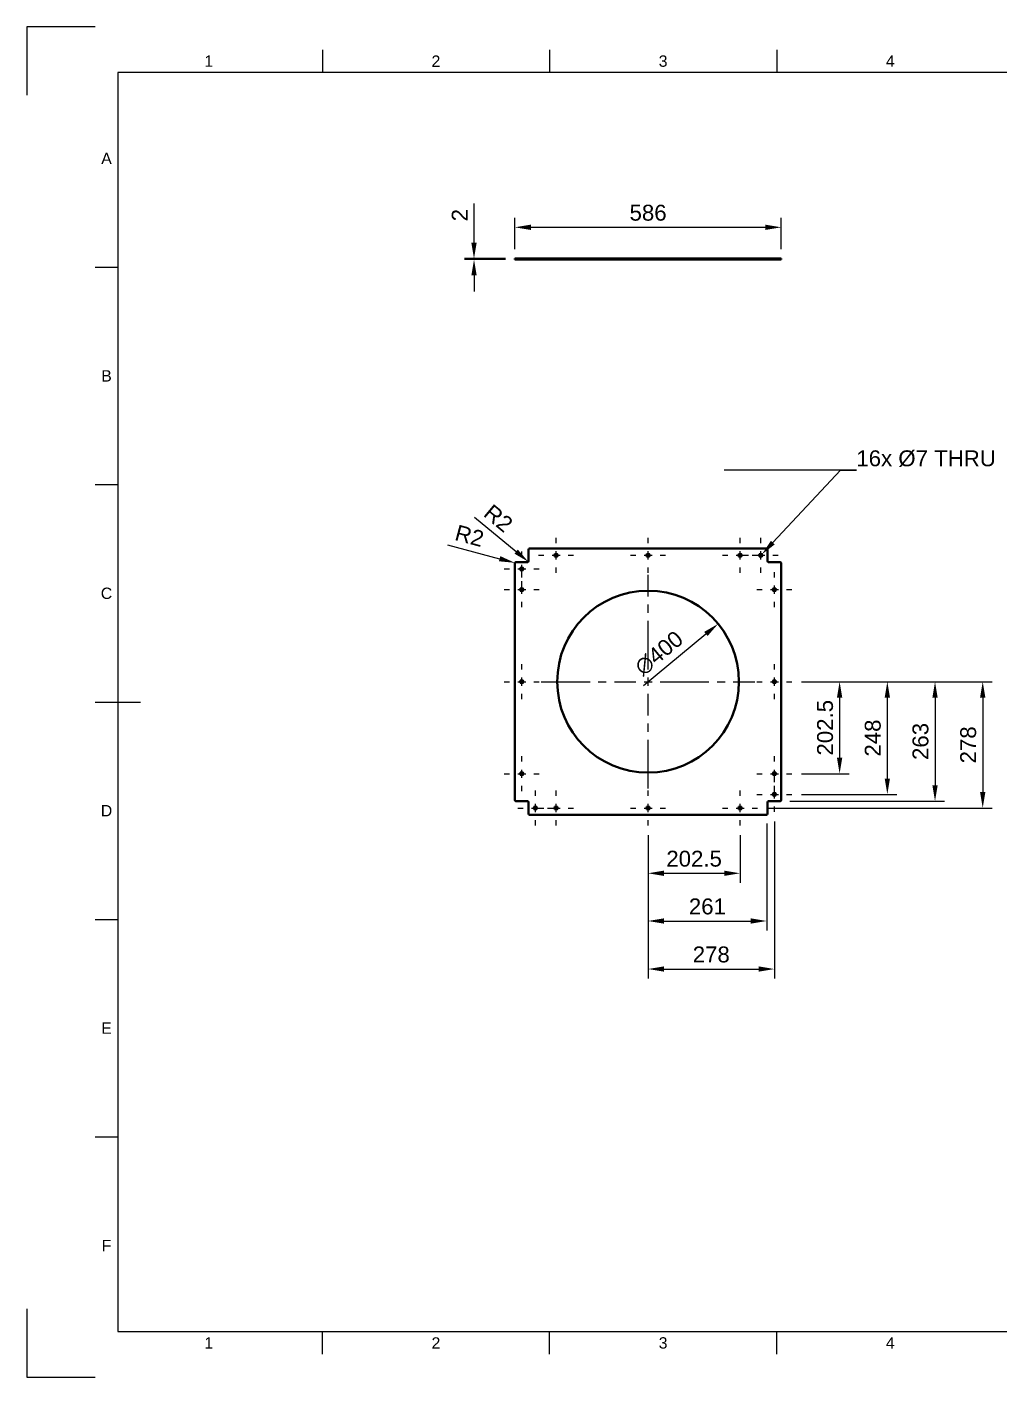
# Model space of a CAD drawing. Header units: millimetres. Extents: x 0 to 420, y 0 to 297.
# Drawn here: x 0 to 213.9, y 0 to 297 of the extents above; entities that cross this region are included whole.
import ezdxf
from ezdxf import colors
from ezdxf.entities.mleader import LeaderData, LeaderLine
from ezdxf.enums import TextEntityAlignment as Align
from ezdxf.math import Vec2, Vec3

# ---------------------------------------------------------------- set-up
doc = ezdxf.new("R2010")
doc.units = ezdxf.units.MM
doc.header["$LTSCALE"] = 0.75
doc.linetypes.add('CENTER2', pattern=[28.575, 19.05, -3.175, 3.175, -3.175])
doc.linetypes.add('HIDDEN2', pattern=[4.7625, 3.175, -1.5875])
for name, color, linetype, lineweight in [('Annotations', 7, 'Continuous', 25), ('Border', 7, 'Continuous', 25), ('Center Lines', 7, 'CENTER2', 25), ('Dimensions', 7, 'Continuous', 25), ('Hidden', 7, 'HIDDEN2', 25), ('Visible', 7, 'Continuous', 50)]:
    doc.layers.add(name, color=color, linetype=linetype, lineweight=lineweight)
doc.styles.add('FusionTitle', font='arial.ttf')
doc.styles.get("Standard").update_dxf_attribs({"font": 'arial.ttf'})
doc.dimstyles.new('ISO-25', dxfattribs={"dimtxt": 3.5, "dimasz": 3.5, "dimexe": 2.1, "dimexo": 2.1, "dimgap": 1.4, "dimtad": 1, "dimzin": 12, "dimdsep": 46, "dimtxsty": 'Standard', "dimcen": 0, "dimclrd": 256, "dimclre": 256, "dimclrt": 256, "dimazin": 3, "dimtp": 0.1, "dimtm": 0.1, "dimtfac": 0.714286, "dimtmove": 0, "dimatfit": 3, "dimfxl": 1, "dimtzin": 12, "dimarcsym": 0})

# ---------------------------------------------------------------- blocks, each defined once
blk = doc.blocks.new('ISO_A3_SHEET')
at = {"layer": 'Border'}
for p, q in [((65, 292), (65, 287)), ((115, 292), (115, 287)), ((165, 292), (165, 287)), ((410, 287), (20, 287)), ((20, 287), (20, 10)), ((15, 244.16666), (20, 244.16666)), ((15, 196.33333), (20, 196.33333)), ((15, 148.5), (25, 148.5)), ((15, 100.66667), (20, 100.66667)), ((15, 52.83334), (20, 52.83334)), ((20, 10), (410, 10)), ((65, 5), (65, 10)), ((115, 5), (115, 10)), ((165, 5), (165, 10))]:
    blk.add_line(p, q, dxfattribs=at)
at = {"layer": 'Defpoints'}
for p, q in [((15, 297), (0, 297)), ((0, 297), (0, 282)), ((0, 15), (0, 0)), ((0, 0), (15, 0))]:
    blk.add_line(p, q, dxfattribs=at)
at = {"layer": 'Border', "style": 'FusionTitle'}
for s, p in [('1', (40, 289.5)), ('2', (90, 289.5)), ('3', (140, 289.5)), ('4', (190, 289.5)), ('A', (17.5, 268.08333)), ('B', (17.5, 220.25)), ('C', (17.5, 172.41667)), ('D', (17.5, 124.58334)), ('E', (17.5, 76.75001)), ('F', (17.5, 28.91668)), ('1', (40, 7.5)), ('2', (90, 7.5)), ('3', (140, 7.5)), ('4', (190, 7.5))]:
    blk.add_text(s, height=2.5, dxfattribs=at).set_placement(p, align=Align.MIDDLE)
blk = doc.blocks.new('*U7')
at = {"layer": 'Center Lines', "color": 0, "ltscale": 0.75, "transparency": 16777216}
for p, q in [((0, 2.678906), (0, 23.5)), ((-23.5, 0), (-2.678906, 0)), ((2.678906, 0), (23.5, 0)), ((0, -23.5), (0, -2.678906))]:
    blk.add_line(p, q, dxfattribs=at)
at = {"layer": 'Center Lines', "color": 0, "linetype": 'Continuous', "ltscale": 0.75, "transparency": 16777216}
for p, q in [((-0.892969, 0), (0.892969, 0)), ((0, -0.892969), (0, 0.892969))]:
    blk.add_line(p, q, dxfattribs=at)
blk = doc.blocks.new('*U8')
at = {"layer": 'Center Lines', "color": 0, "ltscale": 0.75, "transparency": 16777216}
for p, q in [((0, 2.678906), (0, 3.849995)), ((-3.849995, 0), (-2.678906, 0)), ((2.678906, 0), (3.849995, 0)), ((0, -3.849995), (0, -2.678906))]:
    blk.add_line(p, q, dxfattribs=at)
at = {"layer": 'Center Lines', "color": 0, "linetype": 'Continuous', "ltscale": 0.75, "transparency": 16777216}
for p, q in [((-0.892969, 0), (0.892969, 0)), ((0, -0.892969), (0, 0.892969))]:
    blk.add_line(p, q, dxfattribs=at)
blk = doc.blocks.new('*U9')
at = {"layer": 'Center Lines', "color": 0, "ltscale": 0.75, "transparency": 16777216}
for p, q in [((0, 2.678906), (0, 3.85)), ((-3.85, 0), (-2.678906, 0)), ((2.678906, 0), (3.85, 0)), ((0, -3.85), (0, -2.678906))]:
    blk.add_line(p, q, dxfattribs=at)
at = {"layer": 'Center Lines', "color": 0, "linetype": 'Continuous', "ltscale": 0.75, "transparency": 16777216}
for p, q in [((-0.892969, 0), (0.892969, 0)), ((0, -0.892969), (0, 0.892969))]:
    blk.add_line(p, q, dxfattribs=at)
blk = doc.blocks.new('*U10')
at = {"layer": 'Center Lines', "color": 0, "ltscale": 0.75, "transparency": 16777216}
for p, q in [((0, 2.678906), (0, 3.85)), ((-3.85, 0), (-2.678906, 0)), ((2.678906, 0), (3.85, 0)), ((0, -3.85), (0, -2.678906))]:
    blk.add_line(p, q, dxfattribs=at)
at = {"layer": 'Center Lines', "color": 0, "linetype": 'Continuous', "ltscale": 0.75, "transparency": 16777216}
for p, q in [((-0.892969, 0), (0.892969, 0)), ((0, -0.892969), (0, 0.892969))]:
    blk.add_line(p, q, dxfattribs=at)
blk = doc.blocks.new('*U11')
at = {"layer": 'Center Lines', "color": 0, "ltscale": 0.75, "transparency": 16777216}
for p, q in [((0, 2.678906), (0, 3.85)), ((-3.85, 0), (-2.678906, 0)), ((2.678906, 0), (3.85, 0)), ((0, -3.85), (0, -2.678906))]:
    blk.add_line(p, q, dxfattribs=at)
at = {"layer": 'Center Lines', "color": 0, "linetype": 'Continuous', "ltscale": 0.75, "transparency": 16777216}
for p, q in [((-0.892969, 0), (0.892969, 0)), ((0, -0.892969), (0, 0.892969))]:
    blk.add_line(p, q, dxfattribs=at)
blk = doc.blocks.new('*U12')
at = {"layer": 'Center Lines', "color": 0, "ltscale": 0.75, "transparency": 16777216}
for p, q in [((0, 2.678906), (0, 3.849993)), ((-3.849993, 0), (-2.678906, 0)), ((2.678906, 0), (3.849993, 0)), ((0, -3.849993), (0, -2.678906))]:
    blk.add_line(p, q, dxfattribs=at)
at = {"layer": 'Center Lines', "color": 0, "linetype": 'Continuous', "ltscale": 0.75, "transparency": 16777216}
for p, q in [((-0.892969, 0), (0.892969, 0)), ((0, -0.892969), (0, 0.892969))]:
    blk.add_line(p, q, dxfattribs=at)
blk = doc.blocks.new('*U13')
at = {"layer": 'Center Lines', "color": 0, "ltscale": 0.75, "transparency": 16777216}
for p, q in [((0, 2.678906), (0, 3.85)), ((-3.85, 0), (-2.678906, 0)), ((2.678906, 0), (3.85, 0)), ((0, -3.85), (0, -2.678906))]:
    blk.add_line(p, q, dxfattribs=at)
at = {"layer": 'Center Lines', "color": 0, "linetype": 'Continuous', "ltscale": 0.75, "transparency": 16777216}
for p, q in [((-0.892969, 0), (0.892969, 0)), ((0, -0.892969), (0, 0.892969))]:
    blk.add_line(p, q, dxfattribs=at)
blk = doc.blocks.new('*U14')
at = {"layer": 'Center Lines', "color": 0, "ltscale": 0.75, "transparency": 16777216}
for p, q in [((0, 2.678906), (0, 3.85)), ((-3.85, 0), (-2.678906, 0)), ((2.678906, 0), (3.85, 0)), ((0, -3.85), (0, -2.678906))]:
    blk.add_line(p, q, dxfattribs=at)
at = {"layer": 'Center Lines', "color": 0, "linetype": 'Continuous', "ltscale": 0.75, "transparency": 16777216}
for p, q in [((-0.892969, 0), (0.892969, 0)), ((0, -0.892969), (0, 0.892969))]:
    blk.add_line(p, q, dxfattribs=at)
blk = doc.blocks.new('*U15')
at = {"layer": 'Center Lines', "color": 0, "ltscale": 0.75, "transparency": 16777216}
for p, q in [((0, 2.678906), (0, 3.85)), ((-3.85, 0), (-2.678906, 0)), ((2.678906, 0), (3.85, 0)), ((0, -3.85), (0, -2.678906))]:
    blk.add_line(p, q, dxfattribs=at)
at = {"layer": 'Center Lines', "color": 0, "linetype": 'Continuous', "ltscale": 0.75, "transparency": 16777216}
for p, q in [((-0.892969, 0), (0.892969, 0)), ((0, -0.892969), (0, 0.892969))]:
    blk.add_line(p, q, dxfattribs=at)
blk = doc.blocks.new('*U16')
at = {"layer": 'Center Lines', "color": 0, "ltscale": 0.75, "transparency": 16777216}
for p, q in [((0, 2.678906), (0, 3.849992)), ((-3.849992, 0), (-2.678906, 0)), ((2.678906, 0), (3.849992, 0)), ((0, -3.849992), (0, -2.678906))]:
    blk.add_line(p, q, dxfattribs=at)
at = {"layer": 'Center Lines', "color": 0, "linetype": 'Continuous', "ltscale": 0.75, "transparency": 16777216}
for p, q in [((-0.892969, 0), (0.892969, 0)), ((0, -0.892969), (0, 0.892969))]:
    blk.add_line(p, q, dxfattribs=at)
blk = doc.blocks.new('*U17')
at = {"layer": 'Center Lines', "color": 0, "ltscale": 0.75, "transparency": 16777216}
for p, q in [((0, 2.678906), (0, 3.85)), ((-3.85, 0), (-2.678906, 0)), ((2.678906, 0), (3.85, 0)), ((0, -3.85), (0, -2.678906))]:
    blk.add_line(p, q, dxfattribs=at)
at = {"layer": 'Center Lines', "color": 0, "linetype": 'Continuous', "ltscale": 0.75, "transparency": 16777216}
for p, q in [((-0.892969, 0), (0.892969, 0)), ((0, -0.892969), (0, 0.892969))]:
    blk.add_line(p, q, dxfattribs=at)
blk = doc.blocks.new('*U18')
at = {"layer": 'Center Lines', "color": 0, "ltscale": 0.75, "transparency": 16777216}
for p, q in [((0, 2.678906), (0, 3.85)), ((-3.85, 0), (-2.678906, 0)), ((2.678906, 0), (3.85, 0)), ((0, -3.85), (0, -2.678906))]:
    blk.add_line(p, q, dxfattribs=at)
at = {"layer": 'Center Lines', "color": 0, "linetype": 'Continuous', "ltscale": 0.75, "transparency": 16777216}
for p, q in [((-0.892969, 0), (0.892969, 0)), ((0, -0.892969), (0, 0.892969))]:
    blk.add_line(p, q, dxfattribs=at)
blk = doc.blocks.new('*U19')
at = {"layer": 'Center Lines', "color": 0, "ltscale": 0.75, "transparency": 16777216}
for p, q in [((0, 2.678906), (0, 3.849994)), ((-3.849994, 0), (-2.678906, 0)), ((2.678906, 0), (3.849994, 0)), ((0, -3.849994), (0, -2.678906))]:
    blk.add_line(p, q, dxfattribs=at)
at = {"layer": 'Center Lines', "color": 0, "linetype": 'Continuous', "ltscale": 0.75, "transparency": 16777216}
for p, q in [((-0.892969, 0), (0.892969, 0)), ((0, -0.892969), (0, 0.892969))]:
    blk.add_line(p, q, dxfattribs=at)
blk = doc.blocks.new('*U20')
at = {"layer": 'Center Lines', "color": 0, "ltscale": 0.75, "transparency": 16777216}
for p, q in [((0, 2.678906), (0, 3.85)), ((-3.85, 0), (-2.678906, 0)), ((2.678906, 0), (3.85, 0)), ((0, -3.85), (0, -2.678906))]:
    blk.add_line(p, q, dxfattribs=at)
at = {"layer": 'Center Lines', "color": 0, "linetype": 'Continuous', "ltscale": 0.75, "transparency": 16777216}
for p, q in [((-0.892969, 0), (0.892969, 0)), ((0, -0.892969), (0, 0.892969))]:
    blk.add_line(p, q, dxfattribs=at)
blk = doc.blocks.new('*U21')
at = {"layer": 'Center Lines', "color": 0, "ltscale": 0.75, "transparency": 16777216}
for p, q in [((0, 2.678906), (0, 3.85)), ((-3.85, 0), (-2.678906, 0)), ((2.678906, 0), (3.85, 0)), ((0, -3.85), (0, -2.678906))]:
    blk.add_line(p, q, dxfattribs=at)
at = {"layer": 'Center Lines', "color": 0, "linetype": 'Continuous', "ltscale": 0.75, "transparency": 16777216}
for p, q in [((-0.892969, 0), (0.892969, 0)), ((0, -0.892969), (0, 0.892969))]:
    blk.add_line(p, q, dxfattribs=at)
blk = doc.blocks.new('*U22')
at = {"layer": 'Center Lines', "color": 0, "ltscale": 0.75, "transparency": 16777216}
for p, q in [((0, 2.678906), (0, 3.85)), ((-3.85, 0), (-2.678906, 0)), ((2.678906, 0), (3.85, 0)), ((0, -3.85), (0, -2.678906))]:
    blk.add_line(p, q, dxfattribs=at)
at = {"layer": 'Center Lines', "color": 0, "linetype": 'Continuous', "ltscale": 0.75, "transparency": 16777216}
for p, q in [((-0.892969, 0), (0.892969, 0)), ((0, -0.892969), (0, 0.892969))]:
    blk.add_line(p, q, dxfattribs=at)
blk = doc.blocks.new('*D37')
at = {"layer": 'Defpoints', "color": 0, "transparency": 16777216}
for p in [(136.693068, 121.317678), (156.943068, 121.317673), (156.943068, 110.817673)]:
    blk.add_point(p, dxfattribs=at)
at = {"layer": 'Dimensions', "lineweight": -2, "transparency": 16777216}
for p, q in [((136.693068, 119.217678), (136.693068, 108.717673)), ((156.943068, 119.217673), (156.943068, 108.717673)), ((140.193068, 110.817673), (153.443068, 110.817673))]:
    blk.add_line(p, q, dxfattribs=at)
at = {"layer": 'Dimensions', "transparency": 16777216}
for points in [[(140.193068, 111.401006), (140.193068, 110.234339), (136.693068, 110.817673)], [(153.443068, 111.401006), (153.443068, 110.234339), (156.943068, 110.817673)]]:
    blk.add_solid(points, dxfattribs=at)
at = {"layer": 'Dimensions', "transparency": 16777216, "insert": (146.818068, 114.004678), "char_height": 3.5, "attachment_point": 5}
blk.add_mtext('202.5', dxfattribs=at)
blk = doc.blocks.new('*D38')
at = {"layer": 'Defpoints', "color": 0, "transparency": 16777216}
for p in [(164.492872, 124.316768), (136.693068, 121.317678), (164.492872, 89.751084)]:
    blk.add_point(p, dxfattribs=at)
at = {"layer": 'Dimensions', "lineweight": -2, "transparency": 16777216}
for p, q in [((164.492872, 122.216768), (164.492872, 87.651084)), ((136.693068, 119.217678), (136.693068, 87.651084)), ((140.193068, 89.751084), (160.992872, 89.751084))]:
    blk.add_line(p, q, dxfattribs=at)
at = {"layer": 'Dimensions', "transparency": 16777216}
for points in [[(140.193068, 90.334417), (140.193068, 89.16775), (136.693068, 89.751084)], [(160.992872, 90.334417), (160.992872, 89.16775), (164.492872, 89.751084)]]:
    blk.add_solid(points, dxfattribs=at)
at = {"layer": 'Dimensions', "transparency": 16777216, "insert": (150.59297, 92.938089), "char_height": 3.5, "attachment_point": 5}
blk.add_mtext('278', dxfattribs=at)
blk = doc.blocks.new('*D39')
at = {"layer": 'Defpoints', "color": 0, "transparency": 16777216}
for p in [(168.342523, 152.967306), (168.34253, 132.717306), (178.84253, 132.717306)]:
    blk.add_point(p, dxfattribs=at)
at = {"layer": 'Dimensions', "lineweight": -2, "transparency": 16777216}
for p, q in [((170.442523, 152.967306), (180.94253, 152.967306)), ((178.84253, 149.467306), (178.84253, 136.217306)), ((170.44253, 132.717306), (180.94253, 132.717306))]:
    blk.add_line(p, q, dxfattribs=at)
at = {"layer": 'Dimensions', "transparency": 16777216}
for points in [[(178.259197, 149.467306), (179.425864, 149.467306), (178.84253, 152.967306)], [(178.259197, 136.217306), (179.425864, 136.217306), (178.84253, 132.717306)]]:
    blk.add_solid(points, dxfattribs=at)
at = {"layer": 'Dimensions', "transparency": 16777216, "insert": (175.655525, 142.842306), "char_height": 3.5, "attachment_point": 5, "rotation": 90}
blk.add_mtext('202.5', dxfattribs=at)
blk = doc.blocks.new('*D40')
at = {"layer": 'Defpoints', "color": 0, "transparency": 16777216}
for p in [(168.342523, 152.967306), (168.342872, 128.166768), (189.342872, 128.166768)]:
    blk.add_point(p, dxfattribs=at)
at = {"layer": 'Dimensions', "lineweight": -2, "transparency": 16777216}
for p, q in [((170.442523, 152.967306), (191.442872, 152.967306)), ((189.342872, 149.467306), (189.342872, 131.666768)), ((170.442872, 128.166768), (191.442872, 128.166768))]:
    blk.add_line(p, q, dxfattribs=at)
at = {"layer": 'Dimensions', "transparency": 16777216}
for points in [[(188.759538, 149.467306), (189.926205, 149.467306), (189.342872, 152.967306)], [(188.759538, 131.666768), (189.926205, 131.666768), (189.342872, 128.166768)]]:
    blk.add_solid(points, dxfattribs=at)
at = {"layer": 'Dimensions', "transparency": 16777216, "insert": (186.155866, 140.567037), "char_height": 3.5, "attachment_point": 5, "rotation": 90}
blk.add_mtext('248', dxfattribs=at)
blk = doc.blocks.new('*D41')
at = {"layer": 'Defpoints', "color": 0, "transparency": 16777216}
for p in [(152.116441, 165.699931), (121.269707, 140.23468)]:
    blk.add_point(p, dxfattribs=at)
at = {"layer": 'Dimensions', "lineweight": -2, "transparency": 16777216}
blk.add_line((135.668199, 152.121229), (149.417352, 163.471722), dxfattribs=at)
at = {"layer": 'Dimensions', "transparency": 16777216}
blk.add_solid([(149.045984, 163.92157), (149.78872, 163.021874), (152.116441, 165.699931)], dxfattribs=at)
at = {"layer": 'Dimensions', "transparency": 16777216, "insert": (139.101966, 159.215575), "char_height": 3.5, "attachment_point": 5, "rotation": 39.54107887}
blk.add_mtext('∅400', dxfattribs=at)
blk = doc.blocks.new('*U28')
at = {"layer": 'Center Lines', "color": 0, "ltscale": 0.75, "transparency": 16777216}
for p, q in [((0, 2.678906), (0, 3.85)), ((-3.85, 0), (-2.678906, 0)), ((2.678906, 0), (3.85, 0)), ((0, -3.85), (0, -2.678906))]:
    blk.add_line(p, q, dxfattribs=at)
at = {"layer": 'Center Lines', "color": 0, "linetype": 'Continuous', "ltscale": 0.75, "transparency": 16777216}
for p, q in [((-0.892969, 0), (0.892969, 0)), ((0, -0.892969), (0, 0.892969))]:
    blk.add_line(p, q, dxfattribs=at)
blk = doc.blocks.new('*D42')
at = {"layer": 'Defpoints', "color": 0, "transparency": 16777216}
for p in [(110.039314, 179.595203), (110.193074, 179.467306)]:
    blk.add_point(p, dxfattribs=at)
at = {"layer": 'Dimensions', "lineweight": -2, "transparency": 16777216}
blk.add_line((98.501054, 189.19271), (107.65603, 181.577615), dxfattribs=at)
at = {"layer": 'Dimensions', "transparency": 16777216}
blk.add_solid([(108.029064, 182.026083), (107.282995, 181.129148), (110.346834, 179.339408)], dxfattribs=at)
at = {"layer": 'Dimensions', "transparency": 16777216, "insert": (103.752106, 188.931497), "char_height": 3.5, "attachment_point": 5, "rotation": 320.2463456}
blk.add_mtext('R2', dxfattribs=at)
blk = doc.blocks.new('*D43')
at = {"layer": 'Defpoints', "color": 0, "transparency": 16777216}
for p in [(107.399899, 179.119109), (107.593074, 179.067306)]:
    blk.add_point(p, dxfattribs=at)
at = {"layer": 'Dimensions', "lineweight": -2, "transparency": 16777216}
for p, q in [((92.517617, 183.110069), (104.019344, 180.025668)), ((107.593074, 179.067306), (107.399899, 179.119109))]:
    blk.add_line(p, q, dxfattribs=at)
at = {"layer": 'Dimensions', "transparency": 16777216}
blk.add_solid([(104.170438, 180.589094), (103.868251, 179.462242), (107.399899, 179.119109)], dxfattribs=at)
at = {"layer": 'Dimensions', "transparency": 16777216, "insert": (97.395961, 185.070565), "char_height": 3.5, "attachment_point": 5, "rotation": 344.98826112}
blk.add_mtext('R2', dxfattribs=at)
blk = doc.blocks.new('*D45')
at = {"layer": 'Defpoints', "color": 0, "transparency": 16777216}
for p in [(165.993074, 252.933556), (107.393074, 246.043124), (165.993074, 246.043124)]:
    blk.add_point(p, dxfattribs=at)
at = {"layer": 'Dimensions', "lineweight": -2, "transparency": 16777216}
for p, q in [((107.393074, 248.143124), (107.393074, 255.033556)), ((110.893074, 252.933556), (162.493074, 252.933556)), ((165.993074, 248.143124), (165.993074, 255.033556))]:
    blk.add_line(p, q, dxfattribs=at)
at = {"layer": 'Dimensions', "transparency": 16777216}
for points in [[(110.893074, 253.516889), (110.893074, 252.350222), (107.393074, 252.933556)], [(162.493074, 253.516889), (162.493074, 252.350222), (165.993074, 252.933556)]]:
    blk.add_solid(points, dxfattribs=at)
at = {"layer": 'Dimensions', "transparency": 16777216, "insert": (136.693074, 256.120561), "char_height": 3.5, "attachment_point": 5}
blk.add_mtext('586', dxfattribs=at)
blk = doc.blocks.new('*D46')
at = {"layer": 'Defpoints', "color": 0, "transparency": 16777216}
for p in [(98.382518, 246.043124), (107.393074, 246.043124), (107.393074, 245.843124)]:
    blk.add_point(p, dxfattribs=at)
at = {"layer": 'Dimensions', "lineweight": -2, "transparency": 16777216}
for p, q in [((98.382518, 249.543124), (98.382518, 258.161337)), ((105.293074, 246.043124), (96.282518, 246.043124)), ((105.293074, 245.843124), (96.282518, 245.843124)), ((98.382518, 245.843124), (98.382518, 246.043124)), ((98.382518, 242.343124), (98.382518, 238.843124))]:
    blk.add_line(p, q, dxfattribs=at)
at = {"layer": 'Dimensions', "transparency": 16777216}
for points in [[(97.799185, 249.543124), (98.965852, 249.543124), (98.382518, 246.043124)], [(97.799185, 242.343124), (98.965852, 242.343124), (98.382518, 245.843124)]]:
    blk.add_solid(points, dxfattribs=at)
at = {"layer": 'Dimensions', "transparency": 16777216, "insert": (95.225356, 255.602231), "char_height": 3.5, "attachment_point": 5, "rotation": 90}
blk.add_mtext('2', dxfattribs=at)
blk = doc.blocks.new('*D47')
at = {"layer": 'Defpoints', "color": 0, "transparency": 16777216}
for p in [(162.793074, 123.867306), (136.693068, 121.317678), (162.793074, 100.317678)]:
    blk.add_point(p, dxfattribs=at)
at = {"layer": 'Dimensions', "lineweight": -2, "transparency": 16777216}
for p, q in [((136.693068, 119.217678), (136.693068, 98.217678)), ((162.793074, 121.767306), (162.793074, 98.217678)), ((140.193068, 100.317678), (159.293074, 100.317678))]:
    blk.add_line(p, q, dxfattribs=at)
at = {"layer": 'Dimensions', "transparency": 16777216}
for points in [[(140.193068, 100.901012), (140.193068, 99.734345), (136.693068, 100.317678)], [(159.293074, 100.901012), (159.293074, 99.734345), (162.793074, 100.317678)]]:
    blk.add_solid(points, dxfattribs=at)
at = {"layer": 'Dimensions', "transparency": 16777216, "insert": (149.743071, 103.504684), "char_height": 3.5, "attachment_point": 5}
blk.add_mtext('261', dxfattribs=at)
blk = doc.blocks.new('*D48')
at = {"layer": 'Defpoints', "color": 0, "transparency": 16777216}
for p in [(168.342523, 152.967306), (165.793074, 126.667306), (199.842523, 126.667306)]:
    blk.add_point(p, dxfattribs=at)
at = {"layer": 'Dimensions', "lineweight": -2, "transparency": 16777216}
for p, q in [((170.442523, 152.967306), (201.942523, 152.967306)), ((199.842523, 149.467306), (199.842523, 130.167306)), ((167.893074, 126.667306), (201.942523, 126.667306))]:
    blk.add_line(p, q, dxfattribs=at)
at = {"layer": 'Dimensions', "transparency": 16777216}
for points in [[(199.25919, 149.467306), (200.425856, 149.467306), (199.842523, 152.967306)], [(199.25919, 130.167306), (200.425856, 130.167306), (199.842523, 126.667306)]]:
    blk.add_solid(points, dxfattribs=at)
at = {"layer": 'Dimensions', "transparency": 16777216, "insert": (196.654324, 139.817306), "char_height": 3.5, "attachment_point": 5, "rotation": 90}
blk.add_mtext('263', dxfattribs=at)
blk = doc.blocks.new('*D49')
at = {"layer": 'Defpoints', "color": 0, "transparency": 16777216}
for p in [(168.342523, 152.967306), (160.793068, 125.167673), (210.342523, 125.167673)]:
    blk.add_point(p, dxfattribs=at)
at = {"layer": 'Dimensions', "lineweight": -2, "transparency": 16777216}
for p, q in [((170.442523, 152.967306), (212.442523, 152.967306)), ((210.342523, 149.467306), (210.342523, 128.667673)), ((162.893068, 125.167673), (212.442523, 125.167673))]:
    blk.add_line(p, q, dxfattribs=at)
at = {"layer": 'Dimensions', "transparency": 16777216}
for points in [[(209.75919, 149.467306), (210.925856, 149.467306), (210.342523, 152.967306)], [(209.75919, 128.667673), (210.925856, 128.667673), (210.342523, 125.167673)]]:
    blk.add_solid(points, dxfattribs=at)
at = {"layer": 'Dimensions', "transparency": 16777216, "insert": (207.155518, 139.067489), "char_height": 3.5, "attachment_point": 5, "rotation": 90}
blk.add_mtext('278', dxfattribs=at)

msp = doc.modelspace()

# ---------------------------------------------------------------- linework, layer by layer
at = {"layer": 'Hidden', "extrusion": (0, 1, 0)}
for p, q in [((108.543068, 245.843124, 20.25), (108.543068, 246.043124, 20.25)), ((108.543074, 245.843124), (108.543074, 246.043124)), ((108.543276, 246.043124, -24.800538), (108.543276, 245.843124, -24.800538)), ((109.243062, 245.843124), (109.243062, 246.043124)), ((109.243068, 245.843124, 20.25), (109.243068, 246.043124, 20.25)), ((109.243276, 246.043124, -24.800538), (109.243276, 245.843124, -24.800538)), ((111.542536, 246.043124, 27.799798), (111.542536, 245.843124, 27.799798)), ((112.242536, 246.043124, 27.799798), (112.242536, 245.843124, 27.799798)), ((116.093068, 245.843124, 27.799633), (116.093068, 246.043124, 27.799633)), ((116.693074, 246.043124), (116.693074, 245.843124)), ((116.793068, 245.843124, 27.799633), (116.793068, 246.043124, 27.799633)), ((136.343073, 245.843124, 27.799633), (136.343073, 246.043124, 27.799633)), ((136.343076, 245.843124, -27.799829), (136.343076, 246.043124, -27.799829)), ((137.04306, 245.843124, -27.799829), (137.04306, 246.043124, -27.799829)), ((137.043063, 245.843124, 27.799633), (137.043063, 246.043124, 27.799633)), ((156.593068, 245.843124, 27.799633), (156.593068, 246.043124, 27.799633)), ((156.693074, 246.043124), (156.693074, 245.843124)), ((157.293068, 245.843124, 27.799633), (157.293068, 246.043124, 27.799633)), ((161.143612, 246.043124, -27.799798), (161.143612, 245.843124, -27.799798)), ((161.843612, 246.043124, -27.799798), (161.843612, 245.843124, -27.799798)), ((164.14253, 245.843124, 20.25), (164.14253, 246.043124, 20.25)), ((164.142538, 245.843124), (164.142538, 246.043124)), ((164.142872, 246.043124, 24.800538), (164.142872, 245.843124, 24.800538)), ((164.842523, 245.843124), (164.842523, 246.043124)), ((164.84253, 245.843124, 20.25), (164.84253, 246.043124, 20.25)), ((164.842872, 246.043124, 24.800538), (164.842872, 245.843124, 24.800538))]:
    msp.add_line(p, q, dxfattribs=at)
at = {"layer": 'Visible', "extrusion": (0, 1, 0)}
for p, q in [((107.393074, 246.043124, 26.1), (107.393074, 245.843124, 26.1)), ((110.193074, 246.043124, 26.3), (107.593074, 246.043124, 26.3)), ((110.193074, 245.843124, 26.3), (107.593074, 245.843124, 26.3)), ((110.393074, 246.043124, 29.1), (110.393074, 245.843124, 29.1)), ((162.793074, 246.043124, 29.3), (110.593074, 246.043124, 29.3)), ((110.593074, 245.843124, 29.3), (162.793074, 245.843124, 29.3)), ((162.993074, 245.843124, 29.1), (162.993074, 246.043124, 29.1)), ((163.193074, 246.043124, 26.3), (165.793074, 246.043124, 26.3)), ((165.793074, 245.843124, 26.3), (163.193074, 245.843124, 26.3)), ((165.993074, 245.843124, 26.1), (165.993074, 246.043124, 26.1))]:
    msp.add_line(p, q, dxfattribs=at)
at = {"layer": 'Visible'}
for p, q in [((110.393074, 179.467306, 0.1), (110.393074, 182.067306, 0.1)), ((162.793074, 182.267306, 0.1), (110.593074, 182.267306, 0.1)), ((162.993074, 179.467306, 0.1), (162.993074, 182.067306, 0.1)), ((107.393074, 179.067306, 0.1), (107.393074, 126.867306, 0.1)), ((110.193074, 179.267306, 0.1), (107.593074, 179.267306, 0.1)), ((165.793074, 179.267306, 0.1), (163.193074, 179.267306, 0.1)), ((165.993074, 179.067306, 0.1), (165.993074, 126.867306, 0.1)), ((110.193074, 126.667306, 0.1), (107.593074, 126.667306, 0.1)), ((110.393074, 126.467306, 0.1), (110.393074, 123.867306, 0.1)), ((162.993074, 126.467306, 0.1), (162.993074, 123.867306, 0.1)), ((163.193074, 126.667306, 0.1), (165.793074, 126.667306, 0.1)), ((162.793074, 123.667306, 0.1), (110.593074, 123.667306, 0.1))]:
    msp.add_line(p, q, dxfattribs=at)
at = {"layer": 'Visible', "extrusion": (4.292e-13, 0, -1)}
for centre, radius in [((-116.443068, 180.767135, -0.1), 0.35), ((-136.693068, 180.767135, -0.1), 0.349992), ((-156.943068, 180.767135, -0.1), 0.35), ((-108.893068, 173.217306, -0.1), 0.35), ((-136.693074, 152.967306, -0.1), 20), ((-164.49253, 173.217306, -0.1), 0.35), ((-108.893068, 152.967306, -0.1), 0.349994), ((-164.49253, 152.967306, -0.1), 0.349993), ((-108.893068, 132.717306, -0.1), 0.35), ((-164.49253, 132.717306, -0.1), 0.35), ((-116.443068, 125.167673, -0.1), 0.35), ((-136.693068, 125.167673, -0.1), 0.349995), ((-156.943068, 125.167673, -0.1), 0.35)]:
    msp.add_circle(centre, radius, dxfattribs=at)
at = {"layer": 'Visible', "extrusion": (4.314e-13, 0, -1)}
for centre in [(-161.493612, 180.767103, -0.1), (-108.893276, 177.767844, -0.1), (-164.492872, 128.166768, -0.1), (-111.892536, 125.167508, -0.1)]:
    msp.add_circle(centre, 0.35, dxfattribs=at)
at = {"layer": 'Visible', "extrusion": (4.292e-13, -1, 0)}
for centre in [(107.593074, 26.1, -246.043124), (110.593074, 29.1, -246.043124)]:
    msp.add_arc(centre, 0.2, 90, 180, dxfattribs=at)
at = {"layer": 'Visible', "extrusion": (0, 1, 0)}
for centre, start, end in [((-107.593074, 26.1, 245.843124), 0, 90), ((-110.193074, 26.5, 246.043124), 180, 270), ((-110.593074, 29.1, 245.843124), 0, 90), ((-162.793074, 29.1, 245.843124), 90, 180), ((-163.193074, 26.5, 246.043124), 270, 0), ((-165.793074, 26.1, 245.843124), 90, 180)]:
    msp.add_arc(centre, 0.2, start, end, dxfattribs=at)
at = {"layer": 'Visible', "extrusion": (4.291e-13, -1, 0)}
for centre, start, end in [((110.193074, 26.5, -245.843124), 270, 0), ((162.793074, 29.1, -246.043124), 0, 90), ((163.193074, 26.5, -245.843124), 180, 270), ((165.793074, 26.1, -246.043124), 0, 90)]:
    msp.add_arc(centre, 0.2, start, end, dxfattribs=at)
at = {"layer": 'Visible', "extrusion": (4.291e-13, 0, -1)}
for centre, start, end in [((-110.593074, 182.067306, -0.1), 0, 90), ((-107.593074, 179.067306, -0.1), 0, 90), ((-165.793074, 126.867306, -0.1), 180, 270), ((-162.793074, 123.867306, -0.1), 180, 270)]:
    msp.add_arc(centre, 0.2, start, end, dxfattribs=at)
at = {"layer": 'Visible', "extrusion": (4.292e-13, 0, -1)}
for centre, start, end in [((-162.793074, 182.067306, -0.1), 90, 180), ((-165.793074, 179.067306, -0.1), 90, 180), ((-107.593074, 126.867306, -0.1), 270, 0), ((-110.593074, 123.867306, -0.1), 270, 0)]:
    msp.add_arc(centre, 0.2, start, end, dxfattribs=at)
at = {"layer": 'Visible'}
for centre, start, end in [((110.193074, 179.467306, 0.1), 270, 0), ((163.193074, 179.467306, 0.1), 180, 270), ((110.193074, 126.467306, 0.1), 0, 90), ((163.193074, 126.467306, 0.1), 90, 180)]:
    msp.add_arc(centre, 0.2, start, end, dxfattribs=at)

# ---------------------------------------------------------------- block references
at = {"layer": 'Border'}
msp.add_blockref('ISO_A3_SHEET', (0, 0), dxfattribs=at)
at = {"layer": 'Center Lines', "ltscale": 0.75}
for name, p in [('*U17', (116.443068, 180.767135)), ('*U16', (136.693068, 180.767135)), ('*U15', (156.943068, 180.767135)), ('*U14', (161.493612, 180.767103)), ('*U28', (108.893276, 177.767844)), ('*U18', (108.893068, 173.217306)), ('*U7', (136.693074, 152.967306)), ('*U13', (164.49253, 173.217306)), ('*U19', (108.893068, 152.967306)), ('*U12', (164.49253, 152.967306)), ('*U20', (108.893068, 132.717306)), ('*U11', (164.49253, 132.717306)), ('*U10', (164.492872, 128.166768)), ('*U21', (111.892536, 125.167508)), ('*U22', (116.443068, 125.167673)), ('*U8', (136.693068, 125.167673)), ('*U9', (156.943068, 125.167673))]:
    msp.add_blockref(name, p, dxfattribs=at)

# ---------------------------------------------------------------- dimensions: what is measured, and where the dimension line sits
at = {"layer": 'Dimensions'}
for base, p1, p2, picture, middle in [((165.993074, 252.933556), (107.393074, 246.043124), (165.993074, 246.043124), '*D45', (136.693074, 256.120561)), ((162.793074, 100.317678), (136.693068, 121.317678), (162.793074, 123.867306), '*D47', (149.743071, 103.504684))]:
    dim = msp.add_linear_dim(base=base, p1=p1, p2=p2, dimstyle='ISO-25', override={"dimlfac": 10, "dimclrd": 256, "dimclre": 256}, dxfattribs=at)
    dim.commit()
    dim.dimension.update_dxf_attribs({"geometry": picture, "text_midpoint": middle})
for base, p1, p2, override, picture, middle in [((98.382518, 246.043124), (107.393074, 245.843124), (107.393074, 246.043124), {"dimlfac": 10, "dimclrd": 256, "dimclre": 256}, '*D46', (95.225356, 255.602231)), ((210.342523, 125.167673), (168.342523, 152.967306), (160.793068, 125.167673), {"dimlfac": 10, "dimclrd": 256, "dimclre": 256}, '*D49', (207.155518, 139.067489)), ((199.842523, 126.667306), (168.342523, 152.967306), (165.793074, 126.667306), {"dimlfac": 10, "dimclrd": 256, "dimclre": 256}, '*D48', (196.654324, 139.817306)), ((189.342872, 128.166768), (168.342523, 152.967306), (168.342872, 128.166768), {"dimdec": 0, "dimlfac": 10, "dimclrd": 256, "dimclre": 256, "dimtdec": 0}, '*D40', (186.155866, 140.567037))]:
    dim = msp.add_linear_dim(base=base, p1=p1, p2=p2, angle=90, dimstyle='ISO-25', override=override, dxfattribs=at)
    dim.commit()
    dim.dimension.update_dxf_attribs({"geometry": picture, "text_midpoint": middle})
for center, mpoint, picture, middle in [((110.193074, 179.467306), (110.039314, 179.595203), '*D42', (101.733139, 186.504266)), ((107.593074, 179.067306), (107.399899, 179.119109), '*D43', (96.578203, 182.021148))]:
    dim = msp.add_radius_dim(center=center, mpoint=mpoint, dimstyle='ISO-25', override={"dimlfac": 10, "dimse1": 1, "dimclrd": 256, "dimclre": 256}, dxfattribs=at)
    dim.commit()
    dim.dimension.update_dxf_attribs({"geometry": picture, "text_midpoint": middle, "dimtype": 164})
dim = msp.add_diameter_dim_2p(p1=(121.269707, 140.23468), p2=(152.116441, 165.699931), dimstyle='ISO-25', override={"dimlfac": 10, "dimclrd": 256, "dimclre": 256}, dxfattribs=at)
dim.commit()
dim.dimension.update_dxf_attribs({"geometry": '*D41', "text_midpoint": (141.193231, 156.682371), "dimtype": 163})
for p1, p2, distance, picture, middle in [((168.342523, 152.967306), (168.34253, 132.717306), 10.5, '*D39', (175.655525, 142.842306)), ((136.693068, 121.317678), (156.943068, 121.317673), -10.5, '*D37', (146.818068, 114.004678))]:
    dim = msp.add_aligned_dim(p1=p1, p2=p2, distance=distance, dimstyle='ISO-25', override={"dimlfac": 10, "dimclrd": 256, "dimclre": 256}, dxfattribs=at)
    dim.commit()
    dim.dimension.update_dxf_attribs({"geometry": picture, "text_midpoint": middle})
dim = msp.add_linear_dim(base=(164.492872, 89.751084), p1=(136.693068, 121.317678), p2=(164.492872, 124.316768), dimstyle='ISO-25', override={"dimlfac": 10}, dxfattribs=at)
dim.commit()
dim.dimension.update_dxf_attribs({"geometry": '*D38', "text_midpoint": (150.59297, 89.751084), "dimtype": 160})

# ---------------------------------------------------------------- leaders
at = {"layer": 'Annotations'}
ml = msp.add_multileader_mtext('Standard', dxfattribs=at)
ml.set_content('16x %%C7 THRU', color=256)
ml.set_leader_properties()
ml.build(insert=Vec2(0, 0))
ml.multileader.update_dxf_attribs({"text_left_attachment_type": 5, "text_right_attachment_type": 5, "dogleg_length": 3.5, "arrow_head_size": 3.5})
ctx = ml.context
ctx.base_point, ctx.char_height, ctx.arrow_head_size, ctx.landing_gap_size, ctx.plane_origin = Vec3(182.525479, 199.532048), 3.5, 3.5, 0, Vec3(161.407458, 181.043269)
ctx.left_attachment, ctx.right_attachment = 5, 5
notes = []
notes.append((ctx, [(0, (1, 1, 0), (179.025479, 199.532048), (1, 0), 3.5, [(0, [(161.756013, 180.998719)], 0, [])])]))
ctx.mtext.insert, ctx.mtext.flow_direction = Vec3(182.525479, 203.860971), 5
for ctx, leaders in notes:
    for number, flags, end, landing, length, lines in leaders:
        leader = LeaderData()
        leader.index, (leader.has_last_leader_line, leader.has_dogleg_vector, leader.attachment_direction) = number, flags
        leader.last_leader_point, leader.dogleg_vector, leader.dogleg_length = Vec3(end), Vec3(landing), length
        for number, points, colour, breaks in lines:
            line = LeaderLine()
            line.index, line.vertices, line.color, line.breaks = number, Vec3.list(points), colors.encode_raw_color(colour), breaks
            leader.lines.append(line)
        ctx.leaders.append(leader)

doc.saveas('drawing.dxf')
